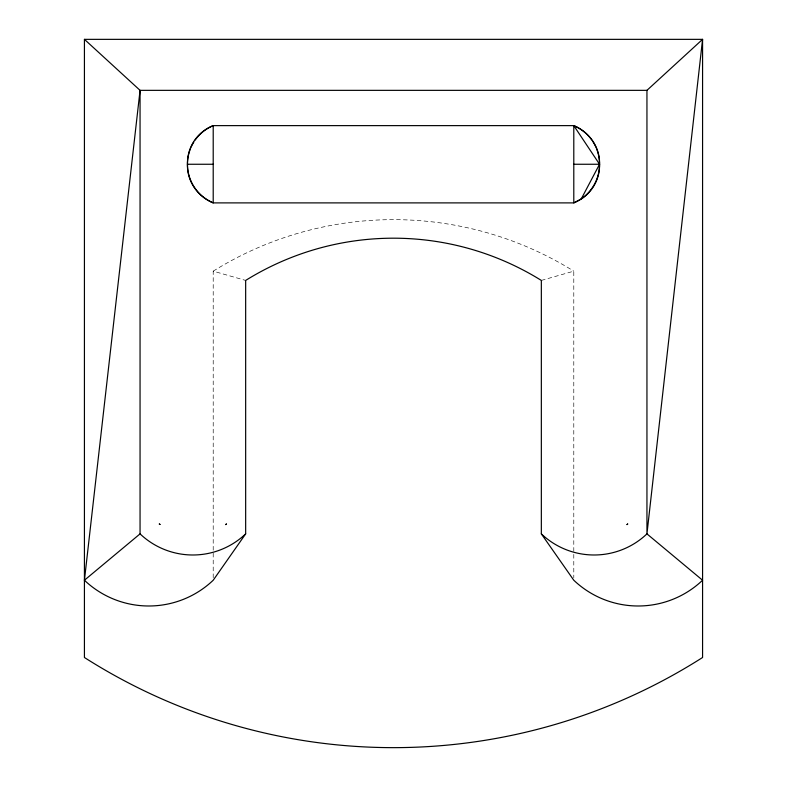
<?xml version="1.0" encoding="UTF-8"?>
<svg xmlns="http://www.w3.org/2000/svg" width="787" height="787" viewBox="0 0 787 787"><rect width="100%" height="100%" fill="white"/><g stroke="black" fill="none" stroke-linecap="round" stroke-linejoin="round"><path stroke-width="0.59" stroke-dasharray="3.94 2.95" d="M541.338 280.428L573.792 271.161L573.792 577.776M213.208 577.776L213.208 271.161L245.662 280.428M213.208 271.161A341.273 341.273 0 0 1 573.792 271.161"/><path stroke-width="1.18" d="M541.338 533.871A76.565 76.565 0 0 0 646.944 533.871L702.575 580.235A93.368 93.368 0 0 1 573.792 580.235L541.338 533.871L541.338 280.428A279.847 279.847 0 0 0 245.662 280.428L245.662 533.871L213.208 580.235A93.368 93.368 0 0 1 84.425 580.235L140.056 90.348L84.425 39.35L84.425 657.499A574.923 574.923 0 0 0 702.575 657.499L702.575 39.35L84.425 39.35M190.621 148.271A41.859 41.859 0 0 0 213.208 202.889L213.208 125.625A43.846 41.859 33.7 0 0 187.454 164.257A43.757 41.318 -4.7 0 0 213.208 202.889L573.792 202.889L581.18 199.072L599.546 164.257A43.757 41.229 -2.8 0 0 573.792 125.625L213.208 125.625A41.859 41.859 0 0 0 195.137 140.076M646.944 90.348L702.575 39.35L646.944 533.871L646.944 90.348L140.056 90.348L140.056 533.871L84.425 580.235M187.454 164.257L213.208 164.257M573.792 164.257L599.546 164.257A43.757 41.819 25.9 0 1 581.18 199.072M596.379 148.271A41.859 41.859 0 0 1 573.792 202.889L573.792 125.625L599.546 164.257M245.662 533.871A76.565 76.565 0 0 1 140.056 533.871M573.792 125.625A41.859 41.859 0 0 1 591.863 140.076M592.522 141.04A41.859 41.859 0 0 1 595.916 147.199M191.084 147.199A41.859 41.859 0 0 1 193.848 142.024M226.4 524.024L225.741 524.575L226.4 524.024M627.682 524.024L627.023 524.575L627.682 524.024M159.977 524.447L159.318 524.024L159.977 524.447"/></g></svg>
